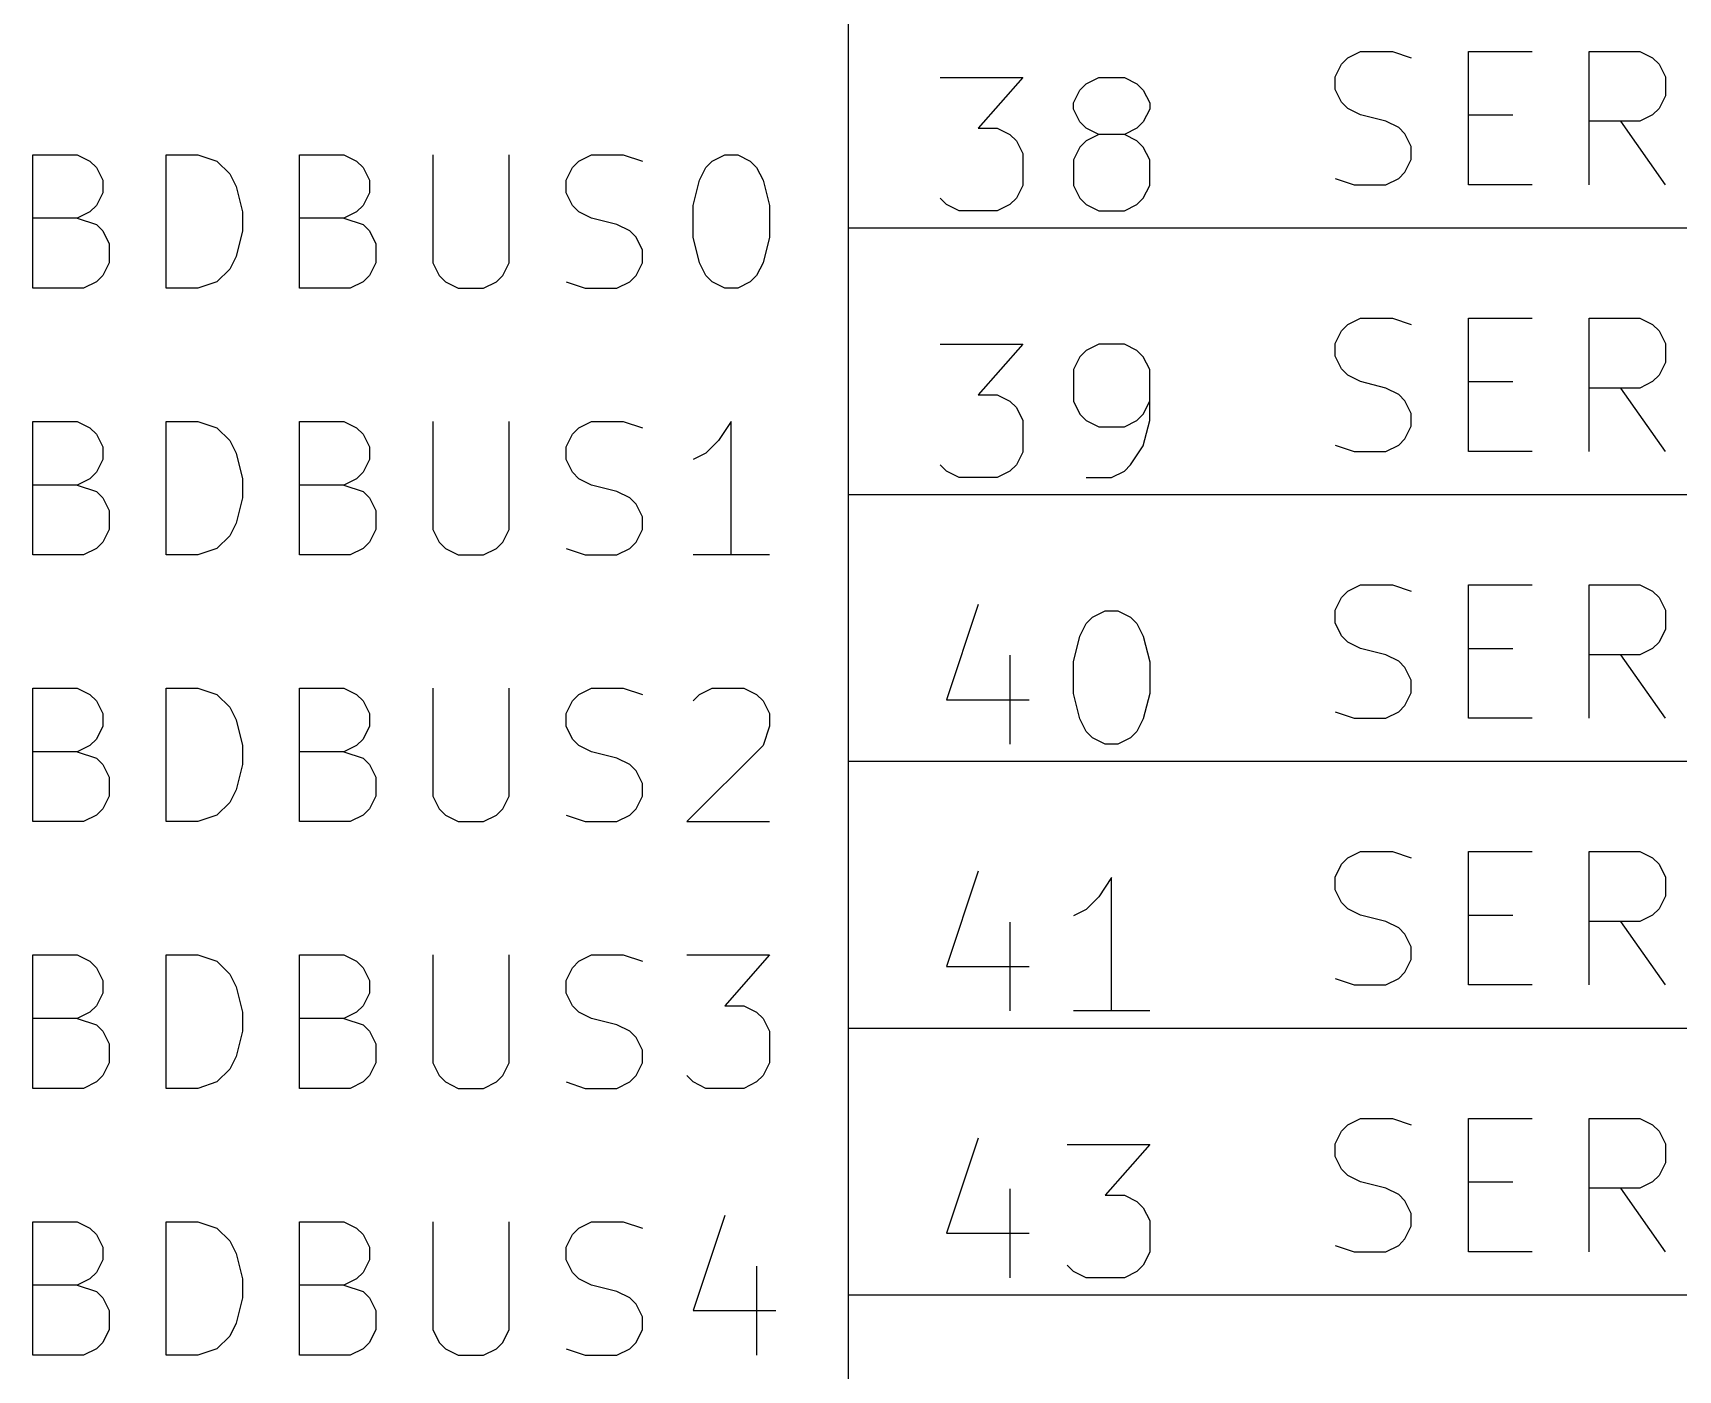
# Model space of a CAD drawing. Extents: x 0.4 to 16.1, y -11.3 to -0.4.
# Drawn here: x 11.904 to 12.521, y -3.718 to -3.217 of the extents above; entities that cross this region are included whole.
import ezdxf

# ---------------------------------------------------------------- set-up
doc = ezdxf.new("R2010")
doc.units = 0
doc.header["$MEASUREMENT"] = 0
for name, color, linetype in [('BLACK', 7, 'CONTINUOUS'), ('CYAN2', 4, 'CONTINUOUS'), ('GREEN2', 3, 'CONTINUOUS'), ('LYELLOW', 51, 'CONTINUOUS'), ('RED2', 1, 'CONTINUOUS')]:
    doc.layers.add(name, color=color, linetype=linetype)

msp = doc.modelspace()

# ---------------------------------------------------------------- linework, layer by layer
at = {"layer": 'BLACK', "linetype": 'CONTINUOUS'}
for p, q in [((12.395, -3.22863), (12.3974, -3.22625)), ((12.3974, -3.22625), (12.4022, -3.22387)), ((12.4022, -3.22387), (12.4141, -3.22387)), ((12.4141, -3.22387), (12.4212, -3.22625)), ((12.4426, -3.27387), (12.4426, -3.22387)), ((12.4426, -3.22387), (12.4665, -3.22387)), ((12.4879, -3.27387), (12.4879, -3.22387)), ((12.4879, -3.22387), (12.5069, -3.22387)), ((12.5069, -3.22387), (12.5117, -3.22625)), ((12.5117, -3.22625), (12.5141, -3.22863)), ((12.3926, -3.23339), (12.395, -3.22863)), ((12.5141, -3.22863), (12.5165, -3.23339)), ((12.3926, -3.23815), (12.3926, -3.23339)), ((12.395, -3.24291), (12.3926, -3.23815)), ((12.5165, -3.23339), (12.5165, -3.24053)), ((12.3974, -3.2453), (12.395, -3.24291)), ((12.5165, -3.24053), (12.5141, -3.2453)), ((12.4022, -3.24767), (12.3974, -3.2453)), ((12.4117, -3.25006), (12.4022, -3.24767)), ((12.4165, -3.25244), (12.4117, -3.25006)), ((12.4426, -3.24767), (12.4593, -3.24767)), ((12.5069, -3.25006), (12.4879, -3.25006)), ((12.5165, -3.27387), (12.4998, -3.25006)), ((12.5117, -3.24767), (12.5069, -3.25006)), ((12.5141, -3.2453), (12.5117, -3.24767)), ((12.4188, -3.25482), (12.4165, -3.25244)), ((12.4212, -3.25958), (12.4188, -3.25482)), ((12.4212, -3.26434), (12.4212, -3.25958)), ((12.4165, -3.27148), (12.4188, -3.2691)), ((12.4188, -3.2691), (12.4212, -3.26434)), ((12.3926, -3.27148), (12.3998, -3.27387)), ((12.3998, -3.27387), (12.4117, -3.27387)), ((12.4117, -3.27387), (12.4165, -3.27148)), ((12.4665, -3.27387), (12.4426, -3.27387)), ((12.3974, -3.32625), (12.4022, -3.32387)), ((12.4022, -3.32387), (12.4141, -3.32387)), ((12.4141, -3.32387), (12.4212, -3.32625)), ((12.4426, -3.37387), (12.4426, -3.32387)), ((12.4426, -3.32387), (12.4665, -3.32387)), ((12.4879, -3.37387), (12.4879, -3.32387)), ((12.4879, -3.32387), (12.5069, -3.32387)), ((12.5069, -3.32387), (12.5117, -3.32625)), ((12.3926, -3.33339), (12.395, -3.32863)), ((12.395, -3.32863), (12.3974, -3.32625)), ((12.5117, -3.32625), (12.5141, -3.32863)), ((12.5141, -3.32863), (12.5165, -3.33339)), ((12.3926, -3.33815), (12.3926, -3.33339)), ((12.5165, -3.33339), (12.5165, -3.34053)), ((12.395, -3.34291), (12.3926, -3.33815)), ((12.3974, -3.3453), (12.395, -3.34291)), ((12.5165, -3.34053), (12.5141, -3.3453)), ((12.4022, -3.34767), (12.3974, -3.3453)), ((12.4117, -3.35006), (12.4022, -3.34767)), ((12.4426, -3.34767), (12.4593, -3.34767)), ((12.5117, -3.34767), (12.5069, -3.35006)), ((12.5141, -3.3453), (12.5117, -3.34767)), ((12.4165, -3.35244), (12.4117, -3.35006)), ((12.4188, -3.35482), (12.4165, -3.35244)), ((12.4212, -3.35958), (12.4188, -3.35482)), ((12.5069, -3.35006), (12.4879, -3.35006)), ((12.5165, -3.37387), (12.4998, -3.35006)), ((12.4212, -3.36434), (12.4212, -3.35958)), ((12.4188, -3.3691), (12.4212, -3.36434)), ((12.3926, -3.37148), (12.3998, -3.37387)), ((12.3998, -3.37387), (12.4117, -3.37387)), ((12.4117, -3.37387), (12.4165, -3.37148)), ((12.4165, -3.37148), (12.4188, -3.3691)), ((12.4665, -3.37387), (12.4426, -3.37387)), ((12.3974, -3.42625), (12.4022, -3.42387)), ((12.4022, -3.42387), (12.4141, -3.42387)), ((12.4141, -3.42387), (12.4212, -3.42625)), ((12.4426, -3.47387), (12.4426, -3.42387)), ((12.4426, -3.42387), (12.4665, -3.42387)), ((12.4879, -3.47387), (12.4879, -3.42387)), ((12.4879, -3.42387), (12.5069, -3.42387)), ((12.5069, -3.42387), (12.5117, -3.42625)), ((12.3926, -3.43339), (12.395, -3.42863)), ((12.395, -3.42863), (12.3974, -3.42625)), ((12.5117, -3.42625), (12.5141, -3.42863)), ((12.5141, -3.42863), (12.5165, -3.43339)), ((12.3926, -3.43815), (12.3926, -3.43339)), ((12.5165, -3.43339), (12.5165, -3.44053)), ((12.395, -3.44291), (12.3926, -3.43815)), ((12.5165, -3.44053), (12.5141, -3.4453)), ((12.3974, -3.4453), (12.395, -3.44291)), ((12.4022, -3.44767), (12.3974, -3.4453)), ((12.4117, -3.45006), (12.4022, -3.44767)), ((12.4426, -3.44767), (12.4593, -3.44767)), ((12.5117, -3.44767), (12.5069, -3.45006)), ((12.5141, -3.4453), (12.5117, -3.44767)), ((12.4165, -3.45244), (12.4117, -3.45006)), ((12.4188, -3.45482), (12.4165, -3.45244)), ((12.4212, -3.45958), (12.4188, -3.45482)), ((12.5069, -3.45006), (12.4879, -3.45006)), ((12.5165, -3.47387), (12.4998, -3.45006)), ((12.4212, -3.46434), (12.4212, -3.45958)), ((12.4188, -3.4691), (12.4212, -3.46434)), ((12.3926, -3.47148), (12.3998, -3.47387)), ((12.4117, -3.47387), (12.4165, -3.47148)), ((12.4165, -3.47148), (12.4188, -3.4691)), ((12.3998, -3.47387), (12.4117, -3.47387)), ((12.4665, -3.47387), (12.4426, -3.47387)), ((12.3926, -3.53339), (12.395, -3.52863)), ((12.395, -3.52863), (12.3974, -3.52625)), ((12.3974, -3.52625), (12.4022, -3.52387)), ((12.4022, -3.52387), (12.4141, -3.52387)), ((12.4141, -3.52387), (12.4212, -3.52625)), ((12.4426, -3.57387), (12.4426, -3.52387)), ((12.4426, -3.52387), (12.4665, -3.52387)), ((12.4879, -3.57387), (12.4879, -3.52387)), ((12.4879, -3.52387), (12.5069, -3.52387)), ((12.5069, -3.52387), (12.5117, -3.52625)), ((12.5117, -3.52625), (12.5141, -3.52863)), ((12.5141, -3.52863), (12.5165, -3.53339)), ((12.3926, -3.53815), (12.3926, -3.53339)), ((12.5165, -3.53339), (12.5165, -3.54053)), ((12.395, -3.54291), (12.3926, -3.53815)), ((12.5165, -3.54053), (12.5141, -3.5453)), ((12.3974, -3.5453), (12.395, -3.54291)), ((12.4022, -3.54767), (12.3974, -3.5453)), ((12.5141, -3.5453), (12.5117, -3.54767)), ((12.4117, -3.55006), (12.4022, -3.54767)), ((12.4165, -3.55244), (12.4117, -3.55006)), ((12.4188, -3.55482), (12.4165, -3.55244)), ((12.4426, -3.54767), (12.4593, -3.54767)), ((12.5069, -3.55006), (12.4879, -3.55006)), ((12.5165, -3.57387), (12.4998, -3.55006)), ((12.5117, -3.54767), (12.5069, -3.55006)), ((12.4212, -3.55958), (12.4188, -3.55482)), ((12.4212, -3.56434), (12.4212, -3.55958)), ((12.4188, -3.5691), (12.4212, -3.56434)), ((12.3926, -3.57148), (12.3998, -3.57387)), ((12.4117, -3.57387), (12.4165, -3.57148)), ((12.4165, -3.57148), (12.4188, -3.5691)), ((12.3998, -3.57387), (12.4117, -3.57387)), ((12.4665, -3.57387), (12.4426, -3.57387)), ((12.395, -3.62863), (12.3974, -3.62625)), ((12.3974, -3.62625), (12.4022, -3.62387)), ((12.4022, -3.62387), (12.4141, -3.62387)), ((12.4141, -3.62387), (12.4212, -3.62625)), ((12.4426, -3.67387), (12.4426, -3.62387)), ((12.4426, -3.62387), (12.4665, -3.62387)), ((12.4879, -3.67387), (12.4879, -3.62387)), ((12.4879, -3.62387), (12.5069, -3.62387)), ((12.5069, -3.62387), (12.5117, -3.62625)), ((12.5117, -3.62625), (12.5141, -3.62863)), ((12.3926, -3.63339), (12.395, -3.62863)), ((12.3926, -3.63815), (12.3926, -3.63339)), ((12.5141, -3.62863), (12.5165, -3.63339)), ((12.5165, -3.63339), (12.5165, -3.64053)), ((12.395, -3.64291), (12.3926, -3.63815)), ((12.3974, -3.6453), (12.395, -3.64291)), ((12.4022, -3.64767), (12.3974, -3.6453)), ((12.5141, -3.6453), (12.5117, -3.64767)), ((12.5165, -3.64053), (12.5141, -3.6453)), ((12.4117, -3.65006), (12.4022, -3.64767)), ((12.4165, -3.65244), (12.4117, -3.65006)), ((12.4426, -3.64767), (12.4593, -3.64767)), ((12.5069, -3.65006), (12.4879, -3.65006)), ((12.5165, -3.67387), (12.4998, -3.65006)), ((12.5117, -3.64767), (12.5069, -3.65006)), ((12.4188, -3.65482), (12.4165, -3.65244)), ((12.4212, -3.65958), (12.4188, -3.65482)), ((12.4188, -3.6691), (12.4212, -3.66434)), ((12.4212, -3.66434), (12.4212, -3.65958)), ((12.4165, -3.67148), (12.4188, -3.6691)), ((12.3926, -3.67148), (12.3998, -3.67387)), ((12.3998, -3.67387), (12.4117, -3.67387)), ((12.4117, -3.67387), (12.4165, -3.67148)), ((12.4665, -3.67387), (12.4426, -3.67387))]:
    msp.add_line(p, q, dxfattribs=at)
at = {"layer": 'CYAN2', "linetype": 'CONTINUOUS'}
for p, q in [((11.9043, -3.31262), (11.9043, -3.26262)), ((11.9043, -3.26262), (11.9209, -3.26262)), ((11.9209, -3.26262), (11.9257, -3.265)), ((11.9543, -3.31262), (11.9543, -3.26262)), ((11.9543, -3.26262), (11.9662, -3.26262)), ((11.9662, -3.26262), (11.9733, -3.265)), ((12.0043, -3.31262), (12.0043, -3.26262)), ((12.0043, -3.26262), (12.0209, -3.26262)), ((12.0209, -3.26262), (12.0257, -3.265)), ((12.0543, -3.26262), (12.0543, -3.30309)), ((12.0829, -3.30309), (12.0829, -3.26262)), ((12.109, -3.265), (12.1138, -3.26262)), ((12.1138, -3.26262), (12.1257, -3.26262)), ((12.1257, -3.26262), (12.1329, -3.265)), ((12.159, -3.265), (12.1638, -3.26262)), ((12.1638, -3.26262), (12.1686, -3.26262)), ((12.1686, -3.26262), (12.1733, -3.265)), ((11.9257, -3.265), (11.9281, -3.26738)), ((11.9281, -3.26738), (11.9305, -3.27214)), ((11.9733, -3.265), (11.9781, -3.26976)), ((11.9781, -3.26976), (11.9805, -3.27452)), ((12.0257, -3.265), (12.0281, -3.26738)), ((12.0281, -3.26738), (12.0305, -3.27214)), ((12.1043, -3.27214), (12.1067, -3.26738)), ((12.1067, -3.26738), (12.109, -3.265)), ((12.1543, -3.27214), (12.1567, -3.26738)), ((12.1567, -3.26738), (12.159, -3.265)), ((12.1733, -3.265), (12.1757, -3.26738)), ((12.1757, -3.26738), (12.1781, -3.27214)), ((11.9305, -3.27214), (11.9305, -3.2769)), ((11.9805, -3.27452), (11.9829, -3.28405)), ((12.0305, -3.27214), (12.0305, -3.2769)), ((12.1043, -3.2769), (12.1043, -3.27214)), ((12.1519, -3.28167), (12.1543, -3.27214)), ((12.1781, -3.27214), (12.1805, -3.28167)), ((11.9281, -3.28167), (11.9257, -3.28405)), ((11.9305, -3.2769), (11.9281, -3.28167)), ((12.0281, -3.28167), (12.0257, -3.28405)), ((12.0305, -3.2769), (12.0281, -3.28167)), ((12.1067, -3.28167), (12.1043, -3.2769)), ((12.109, -3.28405), (12.1067, -3.28167)), ((12.1519, -3.29357), (12.1519, -3.28167)), ((12.1805, -3.28167), (12.1805, -3.29357)), ((11.9209, -3.28643), (11.9043, -3.28643)), ((11.9257, -3.28405), (11.9209, -3.28643)), ((11.9209, -3.28643), (11.9281, -3.28881)), ((11.9829, -3.28405), (11.9829, -3.29119)), ((12.0209, -3.28643), (12.0043, -3.28643)), ((12.0257, -3.28405), (12.0209, -3.28643)), ((12.0209, -3.28643), (12.0281, -3.28881)), ((12.1138, -3.28643), (12.109, -3.28405)), ((12.1233, -3.28881), (12.1138, -3.28643)), ((11.9281, -3.28881), (11.9305, -3.29119)), ((11.9305, -3.29119), (11.9329, -3.29595)), ((11.9829, -3.29119), (11.9805, -3.30071)), ((12.0281, -3.28881), (12.0305, -3.29119)), ((12.0305, -3.29119), (12.0329, -3.29595)), ((12.1281, -3.29119), (12.1233, -3.28881)), ((12.1305, -3.29357), (12.1281, -3.29119)), ((12.1329, -3.29833), (12.1305, -3.29357)), ((12.1543, -3.30309), (12.1519, -3.29357)), ((12.1805, -3.29357), (12.1781, -3.30309)), ((11.9329, -3.29595), (11.9329, -3.30309)), ((12.0329, -3.29595), (12.0329, -3.30309)), ((12.1329, -3.30309), (12.1329, -3.29833)), ((11.9329, -3.30309), (11.9305, -3.30785)), ((11.9781, -3.30547), (11.9733, -3.31024)), ((11.9805, -3.30071), (11.9781, -3.30547)), ((12.0329, -3.30309), (12.0305, -3.30785)), ((12.0543, -3.30309), (12.0567, -3.30785)), ((12.0805, -3.30785), (12.0829, -3.30309)), ((12.1305, -3.30785), (12.1329, -3.30309)), ((12.1567, -3.30785), (12.1543, -3.30309)), ((12.1781, -3.30309), (12.1757, -3.30785)), ((11.9233, -3.31262), (11.9043, -3.31262)), ((11.9281, -3.31024), (11.9233, -3.31262)), ((11.9305, -3.30785), (11.9281, -3.31024)), ((11.9662, -3.31262), (11.9543, -3.31262)), ((11.9733, -3.31024), (11.9662, -3.31262)), ((12.0233, -3.31262), (12.0043, -3.31262)), ((12.0281, -3.31024), (12.0233, -3.31262)), ((12.0305, -3.30785), (12.0281, -3.31024)), ((12.0567, -3.30785), (12.059, -3.31024)), ((12.059, -3.31024), (12.0638, -3.31262)), ((12.0638, -3.31262), (12.0733, -3.31262)), ((12.0733, -3.31262), (12.0781, -3.31024)), ((12.0781, -3.31024), (12.0805, -3.30785)), ((12.1043, -3.31024), (12.1114, -3.31262)), ((12.1114, -3.31262), (12.1233, -3.31262)), ((12.1233, -3.31262), (12.1281, -3.31024)), ((12.1281, -3.31024), (12.1305, -3.30785)), ((12.159, -3.31024), (12.1567, -3.30785)), ((12.1638, -3.31262), (12.159, -3.31024)), ((12.1686, -3.31262), (12.1638, -3.31262)), ((12.1733, -3.31024), (12.1686, -3.31262)), ((12.1757, -3.30785), (12.1733, -3.31024)), ((11.9043, -3.41262), (11.9043, -3.36262)), ((11.9043, -3.36262), (11.9209, -3.36262)), ((11.9209, -3.36262), (11.9257, -3.365)), ((11.9257, -3.365), (11.9281, -3.36738)), ((11.9281, -3.36738), (11.9305, -3.37214)), ((11.9543, -3.41262), (11.9543, -3.36262)), ((11.9543, -3.36262), (11.9662, -3.36262)), ((11.9662, -3.36262), (11.9733, -3.365)), ((11.9733, -3.365), (11.9781, -3.36976)), ((12.0043, -3.41262), (12.0043, -3.36262)), ((12.0043, -3.36262), (12.0209, -3.36262)), ((12.0209, -3.36262), (12.0257, -3.365)), ((12.0257, -3.365), (12.0281, -3.36738)), ((12.0281, -3.36738), (12.0305, -3.37214)), ((12.0543, -3.36262), (12.0543, -3.40309)), ((12.0829, -3.40309), (12.0829, -3.36262)), ((12.1043, -3.37214), (12.1067, -3.36738)), ((12.1067, -3.36738), (12.109, -3.365)), ((12.109, -3.365), (12.1138, -3.36262)), ((12.1138, -3.36262), (12.1257, -3.36262)), ((12.1257, -3.36262), (12.1329, -3.365)), ((12.1662, -3.36262), (12.1614, -3.36976)), ((12.1662, -3.41262), (12.1662, -3.36262)), ((11.9305, -3.37214), (11.9305, -3.3769)), ((11.9781, -3.36976), (11.9805, -3.37452)), ((11.9805, -3.37452), (11.9829, -3.38405)), ((12.0305, -3.37214), (12.0305, -3.3769)), ((12.1043, -3.3769), (12.1043, -3.37214)), ((12.1567, -3.37452), (12.1519, -3.3769)), ((12.1614, -3.36976), (12.1567, -3.37452)), ((11.9305, -3.3769), (11.9281, -3.38167)), ((12.0305, -3.3769), (12.0281, -3.38167)), ((12.1067, -3.38167), (12.1043, -3.3769)), ((11.9209, -3.38643), (11.9043, -3.38643)), ((11.9257, -3.38405), (11.9209, -3.38643)), ((11.9209, -3.38643), (11.9281, -3.38881)), ((11.9281, -3.38167), (11.9257, -3.38405)), ((11.9829, -3.38405), (11.9829, -3.39119)), ((12.0209, -3.38643), (12.0043, -3.38643)), ((12.0257, -3.38405), (12.0209, -3.38643)), ((12.0209, -3.38643), (12.0281, -3.38881)), ((12.0281, -3.38167), (12.0257, -3.38405)), ((12.109, -3.38405), (12.1067, -3.38167)), ((12.1138, -3.38643), (12.109, -3.38405)), ((12.1233, -3.38881), (12.1138, -3.38643)), ((11.9281, -3.38881), (11.9305, -3.39119)), ((11.9305, -3.39119), (11.9329, -3.39595)), ((11.9829, -3.39119), (11.9805, -3.40071)), ((12.0281, -3.38881), (12.0305, -3.39119)), ((12.0305, -3.39119), (12.0329, -3.39595)), ((12.1281, -3.39119), (12.1233, -3.38881)), ((12.1305, -3.39357), (12.1281, -3.39119)), ((11.9329, -3.39595), (11.9329, -3.40309)), ((12.0329, -3.39595), (12.0329, -3.40309)), ((12.1329, -3.39833), (12.1305, -3.39357)), ((12.1329, -3.40309), (12.1329, -3.39833)), ((11.9329, -3.40309), (11.9305, -3.40785)), ((11.9781, -3.40547), (11.9733, -3.41024)), ((11.9805, -3.40071), (11.9781, -3.40547)), ((12.0329, -3.40309), (12.0305, -3.40785)), ((12.0543, -3.40309), (12.0567, -3.40785)), ((12.0805, -3.40785), (12.0829, -3.40309)), ((12.1305, -3.40785), (12.1329, -3.40309)), ((11.9281, -3.41024), (11.9233, -3.41262)), ((11.9305, -3.40785), (11.9281, -3.41024)), ((11.9733, -3.41024), (11.9662, -3.41262)), ((12.0281, -3.41024), (12.0233, -3.41262)), ((12.0305, -3.40785), (12.0281, -3.41024)), ((12.0567, -3.40785), (12.059, -3.41024)), ((12.059, -3.41024), (12.0638, -3.41262)), ((12.0733, -3.41262), (12.0781, -3.41024)), ((12.0781, -3.41024), (12.0805, -3.40785)), ((12.1043, -3.41024), (12.1114, -3.41262)), ((12.1233, -3.41262), (12.1281, -3.41024)), ((12.1281, -3.41024), (12.1305, -3.40785)), ((11.9233, -3.41262), (11.9043, -3.41262)), ((11.9662, -3.41262), (11.9543, -3.41262)), ((12.0233, -3.41262), (12.0043, -3.41262)), ((12.0638, -3.41262), (12.0733, -3.41262)), ((12.1114, -3.41262), (12.1233, -3.41262)), ((12.1805, -3.41262), (12.1519, -3.41262)), ((11.9043, -3.51262), (11.9043, -3.46262)), ((11.9043, -3.46262), (11.9209, -3.46262)), ((11.9209, -3.46262), (11.9257, -3.465)), ((11.9257, -3.465), (11.9281, -3.46738)), ((11.9543, -3.51262), (11.9543, -3.46262)), ((11.9543, -3.46262), (11.9662, -3.46262)), ((11.9662, -3.46262), (11.9733, -3.465)), ((11.9733, -3.465), (11.9781, -3.46976)), ((12.0043, -3.51262), (12.0043, -3.46262)), ((12.0043, -3.46262), (12.0209, -3.46262)), ((12.0209, -3.46262), (12.0257, -3.465)), ((12.0257, -3.465), (12.0281, -3.46738)), ((12.0543, -3.46262), (12.0543, -3.50309)), ((12.0829, -3.50309), (12.0829, -3.46262)), ((12.1067, -3.46738), (12.109, -3.465)), ((12.109, -3.465), (12.1138, -3.46262)), ((12.1138, -3.46262), (12.1257, -3.46262)), ((12.1257, -3.46262), (12.1329, -3.465)), ((12.1519, -3.46738), (12.1543, -3.465)), ((12.1543, -3.465), (12.159, -3.46262)), ((12.159, -3.46262), (12.1709, -3.46262)), ((12.1709, -3.46262), (12.1757, -3.465)), ((12.1757, -3.465), (12.1781, -3.46738)), ((11.9281, -3.46738), (11.9305, -3.47214)), ((11.9305, -3.47214), (11.9305, -3.4769)), ((11.9781, -3.46976), (11.9805, -3.47452)), ((12.0281, -3.46738), (12.0305, -3.47214)), ((12.0305, -3.47214), (12.0305, -3.4769)), ((12.1043, -3.47214), (12.1067, -3.46738)), ((12.1043, -3.4769), (12.1043, -3.47214)), ((12.1781, -3.46738), (12.1805, -3.47214)), ((12.1805, -3.47214), (12.1805, -3.4769)), ((11.9305, -3.4769), (11.9281, -3.48167)), ((11.9805, -3.47452), (11.9829, -3.48405)), ((12.0305, -3.4769), (12.0281, -3.48167)), ((12.1067, -3.48167), (12.1043, -3.4769)), ((12.1805, -3.4769), (12.1781, -3.48405)), ((11.9257, -3.48405), (11.9209, -3.48643)), ((11.9281, -3.48167), (11.9257, -3.48405)), ((11.9829, -3.48405), (11.9829, -3.49119)), ((12.0257, -3.48405), (12.0209, -3.48643)), ((12.0281, -3.48167), (12.0257, -3.48405)), ((12.109, -3.48405), (12.1067, -3.48167)), ((12.1138, -3.48643), (12.109, -3.48405)), ((12.1781, -3.48405), (12.1495, -3.51262)), ((11.9209, -3.48643), (11.9043, -3.48643)), ((11.9209, -3.48643), (11.9281, -3.48881)), ((11.9281, -3.48881), (11.9305, -3.49119)), ((11.9305, -3.49119), (11.9329, -3.49595)), ((11.9829, -3.49119), (11.9805, -3.50071)), ((12.0209, -3.48643), (12.0043, -3.48643)), ((12.0209, -3.48643), (12.0281, -3.48881)), ((12.0281, -3.48881), (12.0305, -3.49119)), ((12.0305, -3.49119), (12.0329, -3.49595)), ((12.1233, -3.48881), (12.1138, -3.48643)), ((12.1281, -3.49119), (12.1233, -3.48881)), ((12.1305, -3.49357), (12.1281, -3.49119)), ((11.9329, -3.49595), (11.9329, -3.50309)), ((12.0329, -3.49595), (12.0329, -3.50309)), ((12.1329, -3.49833), (12.1305, -3.49357)), ((11.9329, -3.50309), (11.9305, -3.50785)), ((11.9805, -3.50071), (11.9781, -3.50547)), ((12.0329, -3.50309), (12.0305, -3.50785)), ((12.0543, -3.50309), (12.0567, -3.50785)), ((12.0805, -3.50785), (12.0829, -3.50309)), ((12.1305, -3.50785), (12.1329, -3.50309)), ((12.1329, -3.50309), (12.1329, -3.49833)), ((11.9281, -3.51024), (11.9233, -3.51262)), ((11.9305, -3.50785), (11.9281, -3.51024)), ((11.9733, -3.51024), (11.9662, -3.51262)), ((11.9781, -3.50547), (11.9733, -3.51024)), ((12.0281, -3.51024), (12.0233, -3.51262)), ((12.0305, -3.50785), (12.0281, -3.51024)), ((12.0567, -3.50785), (12.059, -3.51024)), ((12.059, -3.51024), (12.0638, -3.51262)), ((12.0733, -3.51262), (12.0781, -3.51024)), ((12.0781, -3.51024), (12.0805, -3.50785)), ((12.1043, -3.51024), (12.1114, -3.51262)), ((12.1233, -3.51262), (12.1281, -3.51024)), ((12.1281, -3.51024), (12.1305, -3.50785)), ((11.9233, -3.51262), (11.9043, -3.51262)), ((11.9662, -3.51262), (11.9543, -3.51262)), ((12.0233, -3.51262), (12.0043, -3.51262)), ((12.0638, -3.51262), (12.0733, -3.51262)), ((12.1114, -3.51262), (12.1233, -3.51262)), ((12.1495, -3.51262), (12.1805, -3.51262)), ((11.9043, -3.61262), (11.9043, -3.56262)), ((11.9043, -3.56262), (11.9209, -3.56262)), ((11.9209, -3.56262), (11.9257, -3.565)), ((11.9257, -3.565), (11.9281, -3.56738)), ((11.9543, -3.61262), (11.9543, -3.56262)), ((11.9543, -3.56262), (11.9662, -3.56262)), ((11.9662, -3.56262), (11.9733, -3.565)), ((11.9733, -3.565), (11.9781, -3.56976)), ((12.0043, -3.61262), (12.0043, -3.56262)), ((12.0043, -3.56262), (12.0209, -3.56262)), ((12.0209, -3.56262), (12.0257, -3.565)), ((12.0257, -3.565), (12.0281, -3.56738)), ((12.0543, -3.56262), (12.0543, -3.60309)), ((12.0829, -3.60309), (12.0829, -3.56262)), ((12.1067, -3.56738), (12.109, -3.565)), ((12.109, -3.565), (12.1138, -3.56262)), ((12.1138, -3.56262), (12.1257, -3.56262)), ((12.1257, -3.56262), (12.1329, -3.565)), ((12.1495, -3.56262), (12.1805, -3.56262)), ((12.1805, -3.56262), (12.1638, -3.58167)), ((11.9281, -3.56738), (11.9305, -3.57214)), ((11.9305, -3.57214), (11.9305, -3.5769)), ((11.9781, -3.56976), (11.9805, -3.57452)), ((12.0281, -3.56738), (12.0305, -3.57214)), ((12.0305, -3.57214), (12.0305, -3.5769)), ((12.1043, -3.57214), (12.1067, -3.56738)), ((12.1043, -3.5769), (12.1043, -3.57214)), ((11.9305, -3.5769), (11.9281, -3.58167)), ((11.9805, -3.57452), (11.9829, -3.58405)), ((12.0305, -3.5769), (12.0281, -3.58167)), ((12.1067, -3.58167), (12.1043, -3.5769)), ((11.9257, -3.58405), (11.9209, -3.58643)), ((11.9281, -3.58167), (11.9257, -3.58405)), ((11.9829, -3.58405), (11.9829, -3.59119)), ((12.0257, -3.58405), (12.0209, -3.58643)), ((12.0281, -3.58167), (12.0257, -3.58405)), ((12.109, -3.58405), (12.1067, -3.58167)), ((12.1138, -3.58643), (12.109, -3.58405)), ((12.1638, -3.58167), (12.1709, -3.58167)), ((12.1709, -3.58167), (12.1757, -3.58405)), ((12.1757, -3.58405), (12.1781, -3.58643)), ((11.9209, -3.58643), (11.9043, -3.58643)), ((11.9209, -3.58643), (11.9281, -3.58881)), ((11.9281, -3.58881), (11.9305, -3.59119)), ((12.0209, -3.58643), (12.0043, -3.58643)), ((12.0209, -3.58643), (12.0281, -3.58881)), ((12.0281, -3.58881), (12.0305, -3.59119)), ((12.1233, -3.58881), (12.1138, -3.58643)), ((12.1281, -3.59119), (12.1233, -3.58881)), ((12.1781, -3.58643), (12.1805, -3.59119)), ((11.9305, -3.59119), (11.9329, -3.59595)), ((11.9329, -3.59595), (11.9329, -3.60309)), ((11.9829, -3.59119), (11.9805, -3.60071)), ((12.0305, -3.59119), (12.0329, -3.59595)), ((12.0329, -3.59595), (12.0329, -3.60309)), ((12.1305, -3.59357), (12.1281, -3.59119)), ((12.1329, -3.59833), (12.1305, -3.59357)), ((12.1805, -3.59119), (12.1805, -3.60309)), ((11.9805, -3.60071), (11.9781, -3.60547)), ((12.1329, -3.60309), (12.1329, -3.59833)), ((11.9305, -3.60785), (11.9281, -3.61024)), ((11.9329, -3.60309), (11.9305, -3.60785)), ((11.9781, -3.60547), (11.9733, -3.61024)), ((12.0305, -3.60785), (12.0281, -3.61024)), ((12.0329, -3.60309), (12.0305, -3.60785)), ((12.0543, -3.60309), (12.0567, -3.60785)), ((12.0567, -3.60785), (12.059, -3.61024)), ((12.0781, -3.61024), (12.0805, -3.60785)), ((12.0805, -3.60785), (12.0829, -3.60309)), ((12.1281, -3.61024), (12.1305, -3.60785)), ((12.1305, -3.60785), (12.1329, -3.60309)), ((12.1519, -3.61024), (12.1495, -3.60785)), ((12.1781, -3.60785), (12.1757, -3.61024)), ((12.1805, -3.60309), (12.1781, -3.60785)), ((11.9233, -3.61262), (11.9043, -3.61262)), ((11.9281, -3.61024), (11.9233, -3.61262)), ((11.9662, -3.61262), (11.9543, -3.61262)), ((11.9733, -3.61024), (11.9662, -3.61262)), ((12.0233, -3.61262), (12.0043, -3.61262)), ((12.0281, -3.61024), (12.0233, -3.61262)), ((12.059, -3.61024), (12.0638, -3.61262)), ((12.0638, -3.61262), (12.0733, -3.61262)), ((12.0733, -3.61262), (12.0781, -3.61024)), ((12.1043, -3.61024), (12.1114, -3.61262)), ((12.1114, -3.61262), (12.1233, -3.61262)), ((12.1233, -3.61262), (12.1281, -3.61024)), ((12.1567, -3.61262), (12.1519, -3.61024)), ((12.1709, -3.61262), (12.1567, -3.61262)), ((12.1757, -3.61024), (12.1709, -3.61262)), ((11.9043, -3.71262), (11.9043, -3.66262)), ((11.9043, -3.66262), (11.9209, -3.66262)), ((11.9209, -3.66262), (11.9257, -3.665)), ((11.9543, -3.71262), (11.9543, -3.66262)), ((11.9543, -3.66262), (11.9662, -3.66262)), ((11.9662, -3.66262), (11.9733, -3.665)), ((12.0043, -3.71262), (12.0043, -3.66262)), ((12.0043, -3.66262), (12.0209, -3.66262)), ((12.0209, -3.66262), (12.0257, -3.665)), ((12.0543, -3.66262), (12.0543, -3.70309)), ((12.0829, -3.70309), (12.0829, -3.66262)), ((12.109, -3.665), (12.1138, -3.66262)), ((12.1138, -3.66262), (12.1257, -3.66262)), ((12.1257, -3.66262), (12.1329, -3.665)), ((12.1638, -3.66024), (12.1519, -3.69595)), ((11.9257, -3.665), (11.9281, -3.66738)), ((11.9281, -3.66738), (11.9305, -3.67214)), ((11.9733, -3.665), (11.9781, -3.66976)), ((11.9781, -3.66976), (11.9805, -3.67452)), ((12.0257, -3.665), (12.0281, -3.66738)), ((12.0281, -3.66738), (12.0305, -3.67214)), ((12.1043, -3.67214), (12.1067, -3.66738)), ((12.1067, -3.66738), (12.109, -3.665)), ((11.9305, -3.6769), (11.9281, -3.68167)), ((11.9305, -3.67214), (11.9305, -3.6769)), ((11.9805, -3.67452), (11.9829, -3.68405)), ((12.0305, -3.6769), (12.0281, -3.68167)), ((12.0305, -3.67214), (12.0305, -3.6769)), ((12.1043, -3.6769), (12.1043, -3.67214)), ((12.1067, -3.68167), (12.1043, -3.6769)), ((11.9281, -3.68167), (11.9257, -3.68405)), ((12.0281, -3.68167), (12.0257, -3.68405)), ((12.109, -3.68405), (12.1067, -3.68167)), ((12.1757, -3.67928), (12.1757, -3.71262)), ((11.9209, -3.68643), (11.9043, -3.68643)), ((11.9257, -3.68405), (11.9209, -3.68643)), ((11.9209, -3.68643), (11.9281, -3.68881)), ((11.9281, -3.68881), (11.9305, -3.69119)), ((11.9829, -3.68405), (11.9829, -3.69119)), ((12.0209, -3.68643), (12.0043, -3.68643)), ((12.0257, -3.68405), (12.0209, -3.68643)), ((12.0209, -3.68643), (12.0281, -3.68881)), ((12.0281, -3.68881), (12.0305, -3.69119)), ((12.1138, -3.68643), (12.109, -3.68405)), ((12.1233, -3.68881), (12.1138, -3.68643)), ((12.1281, -3.69119), (12.1233, -3.68881)), ((11.9305, -3.69119), (11.9329, -3.69595)), ((11.9829, -3.69119), (11.9805, -3.70071)), ((12.0305, -3.69119), (12.0329, -3.69595)), ((12.1305, -3.69357), (12.1281, -3.69119)), ((12.1329, -3.69833), (12.1305, -3.69357)), ((11.9329, -3.69595), (11.9329, -3.70309)), ((11.9805, -3.70071), (11.9781, -3.70547)), ((12.0329, -3.69595), (12.0329, -3.70309)), ((12.1329, -3.70309), (12.1329, -3.69833)), ((12.1519, -3.69595), (12.1829, -3.69595)), ((11.9305, -3.70785), (11.9281, -3.71024)), ((11.9329, -3.70309), (11.9305, -3.70785)), ((11.9781, -3.70547), (11.9733, -3.71024)), ((12.0305, -3.70785), (12.0281, -3.71024)), ((12.0329, -3.70309), (12.0305, -3.70785)), ((12.0543, -3.70309), (12.0567, -3.70785)), ((12.0567, -3.70785), (12.059, -3.71024)), ((12.0781, -3.71024), (12.0805, -3.70785)), ((12.0805, -3.70785), (12.0829, -3.70309)), ((12.1281, -3.71024), (12.1305, -3.70785)), ((12.1305, -3.70785), (12.1329, -3.70309)), ((11.9233, -3.71262), (11.9043, -3.71262)), ((11.9281, -3.71024), (11.9233, -3.71262)), ((11.9662, -3.71262), (11.9543, -3.71262)), ((11.9733, -3.71024), (11.9662, -3.71262)), ((12.0233, -3.71262), (12.0043, -3.71262)), ((12.0281, -3.71024), (12.0233, -3.71262)), ((12.059, -3.71024), (12.0638, -3.71262)), ((12.0638, -3.71262), (12.0733, -3.71262)), ((12.0733, -3.71262), (12.0781, -3.71024)), ((12.1043, -3.71024), (12.1114, -3.71262)), ((12.1114, -3.71262), (12.1233, -3.71262)), ((12.1233, -3.71262), (12.1281, -3.71024))]:
    msp.add_line(p, q, dxfattribs=at)
at = {"layer": 'GREEN2', "linetype": 'CONTINUOUS'}
for p, q in [((12.36, -3.29), (13.34, -3.29)), ((12.36, -3.39), (13.28, -3.39)), ((12.36, -3.49), (13.16, -3.49)), ((12.36, -3.59), (12.98, -3.59)), ((12.36, -3.69), (13.22, -3.69))]:
    msp.add_line(p, q, dxfattribs=at)
at = {"layer": 'LYELLOW', "linetype": 'CONTINUOUS'}
msp.add_line((12.21, -1.34), (12.21, -5.44), dxfattribs=at)
at = {"layer": 'RED2', "linetype": 'CONTINUOUS'}
for p, q in [((12.21, -1.34), (12.21, -5.44)), ((12.21, -1.34), (12.21, -5.44)), ((12.2445, -3.23362), (12.2755, -3.23362)), ((12.2755, -3.23362), (12.2588, -3.25267)), ((12.2945, -3.24314), (12.2969, -3.23838)), ((12.2969, -3.23838), (12.2993, -3.236)), ((12.2993, -3.236), (12.304, -3.23362)), ((12.304, -3.23362), (12.3136, -3.23362)), ((12.3136, -3.23362), (12.3183, -3.236)), ((12.3183, -3.236), (12.3207, -3.23838)), ((12.3207, -3.23838), (12.3231, -3.24314)), ((12.2945, -3.24552), (12.2945, -3.24314)), ((12.3231, -3.24314), (12.3231, -3.24552)), ((12.2969, -3.25028), (12.2945, -3.24552)), ((12.2993, -3.25267), (12.2969, -3.25028)), ((12.3207, -3.25028), (12.3183, -3.25267)), ((12.3231, -3.24552), (12.3207, -3.25028)), ((12.2588, -3.25267), (12.2659, -3.25267)), ((12.2659, -3.25267), (12.2707, -3.25505)), ((12.2707, -3.25505), (12.2731, -3.25743)), ((12.2731, -3.25743), (12.2755, -3.26219)), ((12.2993, -3.25743), (12.2969, -3.25981)), ((12.304, -3.25505), (12.2993, -3.25267)), ((12.304, -3.25505), (12.2993, -3.25743)), ((12.3136, -3.25505), (12.304, -3.25505)), ((12.3183, -3.25267), (12.3136, -3.25505)), ((12.3183, -3.25743), (12.3136, -3.25505)), ((12.3207, -3.25981), (12.3183, -3.25743)), ((12.2755, -3.26219), (12.2755, -3.27409)), ((12.2969, -3.25981), (12.2945, -3.26457)), ((12.3231, -3.26457), (12.3207, -3.25981)), ((12.2945, -3.26457), (12.2945, -3.27409)), ((12.3231, -3.27409), (12.3231, -3.26457)), ((12.2755, -3.27409), (12.2731, -3.27885)), ((12.2945, -3.27409), (12.2969, -3.27885)), ((12.3207, -3.27885), (12.3231, -3.27409)), ((12.2469, -3.28124), (12.2445, -3.27885)), ((12.2517, -3.28362), (12.2469, -3.28124)), ((12.2707, -3.28124), (12.2659, -3.28362)), ((12.2731, -3.27885), (12.2707, -3.28124)), ((12.2969, -3.27885), (12.2993, -3.28124)), ((12.2993, -3.28124), (12.304, -3.28362)), ((12.3136, -3.28362), (12.3183, -3.28124)), ((12.3183, -3.28124), (12.3207, -3.27885)), ((12.2659, -3.28362), (12.2517, -3.28362)), ((12.304, -3.28362), (12.3136, -3.28362)), ((12.21, -3.29), (12.36, -3.29)), ((12.2445, -3.33362), (12.2755, -3.33362)), ((12.2755, -3.33362), (12.2588, -3.35267)), ((12.2993, -3.336), (12.2969, -3.33838)), ((12.304, -3.33362), (12.2993, -3.336)), ((12.3136, -3.33362), (12.304, -3.33362)), ((12.3183, -3.336), (12.3136, -3.33362)), ((12.3207, -3.33838), (12.3183, -3.336)), ((12.2969, -3.33838), (12.2945, -3.34314)), ((12.2945, -3.34314), (12.2945, -3.35505)), ((12.3231, -3.34314), (12.3207, -3.33838)), ((12.3231, -3.36219), (12.3231, -3.34314)), ((12.2588, -3.35267), (12.2659, -3.35267)), ((12.2659, -3.35267), (12.2707, -3.35505)), ((12.2707, -3.35505), (12.2731, -3.35743)), ((12.2945, -3.35505), (12.2969, -3.35981)), ((12.3207, -3.35981), (12.3231, -3.35505)), ((12.2731, -3.35743), (12.2755, -3.36219)), ((12.2755, -3.36219), (12.2755, -3.37409)), ((12.2969, -3.35981), (12.2993, -3.36219)), ((12.2993, -3.36219), (12.304, -3.36457)), ((12.3136, -3.36457), (12.3183, -3.36219)), ((12.3183, -3.36219), (12.3207, -3.35981)), ((12.3207, -3.37171), (12.3231, -3.36219)), ((12.304, -3.36457), (12.3136, -3.36457)), ((12.2755, -3.37409), (12.2731, -3.37885)), ((12.3159, -3.37885), (12.3207, -3.37171)), ((12.2469, -3.38124), (12.2445, -3.37885)), ((12.2731, -3.37885), (12.2707, -3.38124)), ((12.3136, -3.38124), (12.3159, -3.37885)), ((12.2517, -3.38362), (12.2469, -3.38124)), ((12.2659, -3.38362), (12.2517, -3.38362)), ((12.2707, -3.38124), (12.2659, -3.38362)), ((12.2993, -3.38362), (12.3088, -3.38362)), ((12.3088, -3.38362), (12.3136, -3.38124)), ((12.21, -3.39), (12.36, -3.39)), ((12.2588, -3.43124), (12.2469, -3.46695)), ((12.2993, -3.43838), (12.3017, -3.436)), ((12.3017, -3.436), (12.3064, -3.43362)), ((12.3064, -3.43362), (12.3112, -3.43362)), ((12.3112, -3.43362), (12.3159, -3.436)), ((12.3159, -3.436), (12.3183, -3.43838)), ((12.2969, -3.44314), (12.2993, -3.43838)), ((12.3183, -3.43838), (12.3207, -3.44314)), ((12.2945, -3.45267), (12.2969, -3.44314)), ((12.3207, -3.44314), (12.3231, -3.45267)), ((12.2707, -3.45028), (12.2707, -3.48362)), ((12.2945, -3.46457), (12.2945, -3.45267)), ((12.3231, -3.45267), (12.3231, -3.46457)), ((12.2469, -3.46695), (12.2779, -3.46695)), ((12.2969, -3.47409), (12.2945, -3.46457)), ((12.3231, -3.46457), (12.3207, -3.47409)), ((12.2993, -3.47885), (12.2969, -3.47409)), ((12.3017, -3.48124), (12.2993, -3.47885)), ((12.3183, -3.47885), (12.3159, -3.48124)), ((12.3207, -3.47409), (12.3183, -3.47885)), ((12.3064, -3.48362), (12.3017, -3.48124)), ((12.3112, -3.48362), (12.3064, -3.48362)), ((12.3159, -3.48124), (12.3112, -3.48362)), ((12.21, -3.49), (12.36, -3.49)), ((12.2588, -3.53124), (12.2469, -3.56695)), ((12.3088, -3.53362), (12.304, -3.54076)), ((12.3088, -3.58362), (12.3088, -3.53362)), ((12.304, -3.54076), (12.2993, -3.54552)), ((12.2993, -3.54552), (12.2945, -3.5479)), ((12.2707, -3.55028), (12.2707, -3.58362)), ((12.2469, -3.56695), (12.2779, -3.56695)), ((12.3231, -3.58362), (12.2945, -3.58362)), ((12.21, -3.59), (12.36, -3.59)), ((12.2588, -3.63124), (12.2469, -3.66695)), ((12.2921, -3.63362), (12.3231, -3.63362)), ((12.3231, -3.63362), (12.3064, -3.65267)), ((12.2707, -3.65028), (12.2707, -3.68362)), ((12.3064, -3.65267), (12.3136, -3.65267)), ((12.3136, -3.65267), (12.3183, -3.65505)), ((12.3183, -3.65505), (12.3207, -3.65743)), ((12.3207, -3.65743), (12.3231, -3.66219)), ((12.3231, -3.66219), (12.3231, -3.67409)), ((12.2469, -3.66695), (12.2779, -3.66695)), ((12.3231, -3.67409), (12.3207, -3.67885)), ((12.2945, -3.68124), (12.2921, -3.67885)), ((12.2993, -3.68362), (12.2945, -3.68124)), ((12.3183, -3.68124), (12.3136, -3.68362)), ((12.3207, -3.67885), (12.3183, -3.68124)), ((12.3136, -3.68362), (12.2993, -3.68362)), ((12.21, -3.69), (12.36, -3.69))]:
    msp.add_line(p, q, dxfattribs=at)

doc.saveas('drawing.dxf')
